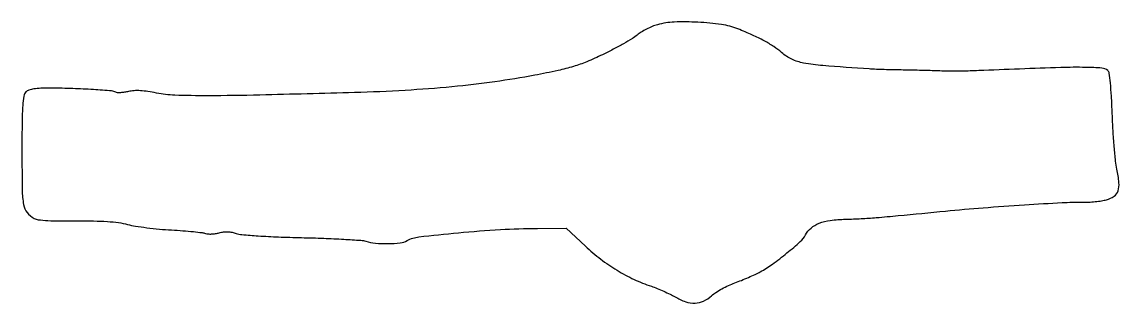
# Model space of a CAD drawing. Extents: x 1 to 424, y 0 to 109.
import ezdxf

# ---------------------------------------------------------------- set-up
doc = ezdxf.new("R2010")
doc.units = 0

msp = doc.modelspace()

# ---------------------------------------------------------------- linework, layer by layer
msp.add_lwpolyline([(245.861815, 107.676297, 0.029399), (243.852506, 106.978802, 0.019795), (241.647, 105.960673, 0.019973), (239.584372, 104.801481, 0.036906), (238.026706, 103.675925, -0.037382), (236.163283, 102.332127, -0.008341), (232.782942, 100.336218, -0.008614), (228.790905, 98.158186, -0.008227), (224.664891, 96.084204, -0.013827), (218.594148, 93.361018, -0.024772), (213.451205, 91.515786, -0.020296), (207.504403, 89.969644, -0.006391), (198.5, 88.13502, -0.01274), (183.158498, 85.616151, -0.010296), (166.578602, 83.673059, -0.009511), (148.590289, 82.284303, -0.007413), (129, 81.437415, -0.00105), (92.496001, 80.477983, -0.005468), (72.358597, 80.211313, -0.008787), (59.661461, 80.405172, -0.043936), (52.601277, 81.261183, 0.014639), (49.270762, 81.864467, 0.024096), (46.423766, 82.155112, 0.028337), (43.956693, 82.147447, 0.040334), (41.787223, 81.840857, -0.017625), (40.219732, 81.546269, -0.022033), (38.747898, 81.388975, -0.020954), (37.526997, 81.363937, -0.133835), (36.938708, 81.53788, 0.119095), (35.311965, 82.070655, 0.003724), (28.278179, 82.577806, 0.00754), (20.346319, 82.970361, 0.006818), (12.135714, 83.14063, 0.009259), (8.017491, 83.093599, 0.029445), (5.276607, 82.849538, 0.045012), (3.412698, 82.398052, 0.114949), (2.239881, 81.668452, 0.157145), (1.411769, 80.052863, 0.023913), (0.993884, 76.40636, 0.014218), (0.763558, 70.324218, 0.002354), (0.708333, 58.596634, 0.003275), (0.806035, 43.68262, 0.04183), (1.34576, 38.119306, 0.120692), (2.717295, 35.052541, 0.103848), (5.417756, 32.763737, 0.09831), (6.979034, 32.280551, 0.011347), (10.654652, 31.980513, 0.011824), (15.483708, 31.810906, 0.006029), (21.554499, 31.814531, -0.006726), (28.322112, 31.809139, -0.013373), (33.678469, 31.589444, -0.016752), (37.990848, 31.151369, -0.030026), (41.482221, 30.462615, 0.023979), (44.487661, 29.831901, 0.008272), (48.882667, 29.201951, 0.008197), (53.757934, 28.666326, 0.009417), (58.427723, 28.319196, -0.004976), (62.812578, 28.032387, -0.006438), (66.828567, 27.677484, -0.00497), (70.177915, 27.304307, -0.055899), (71.478037, 26.99635, 0.068703), (72.470831, 26.78778, 0.027633), (73.860061, 26.767454, 0.026707), (75.380352, 26.910819, 0.030503), (76.809388, 27.213037, -0.0358), (78.475625, 27.547039, -0.039608), (80.1166, 27.624361, -0.040012), (81.734336, 27.442295, -0.038013), (83.331351, 27.003673, 0.065273), (85.555102, 26.521161, 0.004636), (91.891843, 26.051167, 0.006306), (99.639962, 25.646735, 0.004238), (108.5, 25.371432, -0.003671), (117.138538, 25.112814, -0.005066), (124.889147, 24.745129, -0.003269), (131.382636, 24.328484, -0.060586), (133.399223, 23.937225, 0.056986), (137.037079, 23.204281, 0.025546), (141.919492, 23.038775, 0.024046), (146.612104, 23.34553, 0.09853), (149.315741, 24.210937, -0.098215), (153.845946, 25.664117, -0.005169), (169.055553, 27.255719, -0.008963), (185.27044, 28.490457, -0.013213), (199.54052, 28.942288), (210.581039, 29), (218.04052, 22.03437, 0.025133), (223.945222, 17.051607, 0.025988), (230.256649, 12.745742, 0.026611), (236.825511, 9.212151, 0.029702), (243.5, 6.539043, -0.015149), (245.718206, 5.724698, -0.009548), (248.258558, 4.646959, -0.009585), (250.718265, 3.490485, -0.017333), (252.67807, 2.436751, 0.050396), (256.738408, 0.587918, 0.090427), (260.35063, 0.055961, 0.100964), (263.643551, 0.845736, 0.076023), (266.748434, 2.917411, -0.040219), (268.379759, 4.182844, -0.018095), (270.701801, 5.584779, -0.017778), (273.27482, 6.89643, -0.023127), (275.721295, 7.901022, 0.009711), (278.226201, 8.85192, 0.007049), (280.977505, 10.003267, 0.007125), (283.558977, 11.170595, 0.015447), (285.5, 12.156128, 0.031223), (290.160269, 15.098293, 0.014818), (295.792607, 19.4264, 0.01207), (300.940641, 23.842067, 0.08679), (302.950645, 26.407778, -0.095529), (305.100435, 29.056056, -0.080988), (308.202206, 30.90196, -0.060597), (312.519696, 32.023504, -0.026909), (318.394384, 32.490343, 0.006633), (324.43406, 32.724558, 0.007311), (330.272235, 33.114238, 0.003603), (338.738253, 33.865246, 0.000456), (357, 35.634748, -0.004749), (371.443898, 36.909223, -0.003523), (387.425936, 38.053316, -0.003093), (401.967672, 38.901058, -0.017079), (409.809562, 39.04136, 0.017616), (412.129697, 39.085363, 0.012654), (414.713989, 39.291248, 0.012805), (417.166567, 39.612926, 0.026759), (419.049504, 40.01333, 0.085463), (421.959672, 41.360501, 0.161446), (423.501118, 43.40251, 0.107408), (423.861887, 46.596326, 0.026811), (423.045695, 51.815612, -0.025896), (422.544386, 54.983363, -0.005731), (422.030094, 60.455347, -0.005942), (421.582889, 66.800259, -0.005693), (421.279133, 73.245145, 0.005015), (420.96529, 80.101811, 0.011924), (420.559396, 85.189159, 0.009181), (420.096057, 88.973673, 0.186593), (419.543123, 89.964211, 0.15587), (417.241454, 90.892809, 0.014291), (411.003982, 91.177697, 0.011804), (401.441639, 91.115105, 0.002795), (385.5, 90.54508, -0.000458), (369.750357, 89.908206, -0.004756), (363.26834, 89.713776, -0.00948), (358.487689, 89.706537, -0.004871), (352.5, 89.869363, 0.002222), (349.667688, 89.961404, 0.001089), (346.059375, 90.054746, 0.00108), (342.309204, 90.135476, 0.00157), (339, 90.189165, -0.002524), (335.835259, 90.246548, -0.00221), (332.528125, 90.33784, -0.002222), (329.541693, 90.446778, -0.006636), (327.5, 90.557499, -0.002738), (309.67251, 91.859895, -0.026882), (302.202289, 92.852895, -0.06468), (297.658407, 94.333938, -0.068357), (293.73687, 96.907501, 0.032757), (290.725249, 99.205401, 0.022309), (287.032269, 101.427495, 0.018692), (282.491779, 103.675286, 0.010777), (276.874801, 106.055084, 0.059448), (270.566846, 107.736127, 0.022368), (261.455094, 108.622354, 0.022364), (252.302454, 108.691073, 0.059601)], format="xyb", close=True)

doc.saveas('drawing.dxf')
